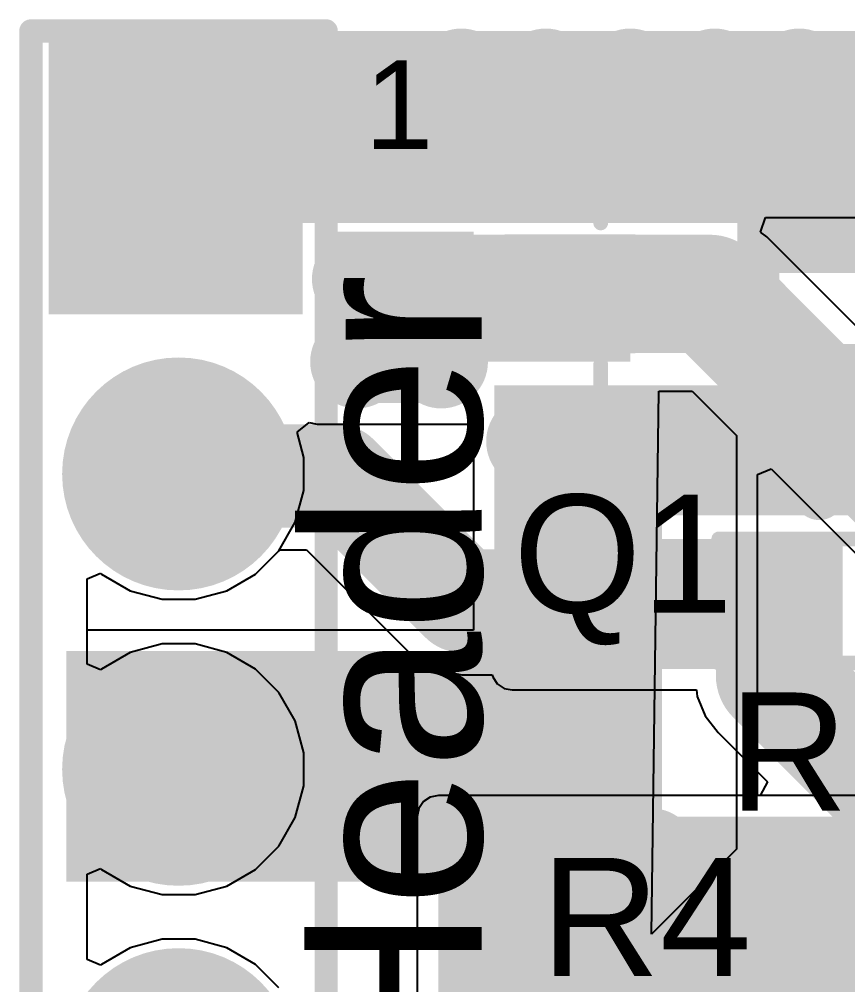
# Model space of a CAD drawing. Header units: millimetres. Extents: x 0.1 to 12.2, y 0.1 to 15.5.
# Drawn here: x 0.08 to 7.2, y 7.24 to 15.54 of the extents above; entities that cross this region are included whole.
import ezdxf

# ---------------------------------------------------------------- set-up
doc = ezdxf.new("R2010")
doc.units = ezdxf.units.MM
for name, color, linetype in [('BottomLayer', 5, 'Continuous'), ('BottomSolder', 6, 'Continuous'), ('MultiLayer', 9, 'Continuous'), ('PadHoleLayer', 156, 'Continuous'), ('TopLayer', 1, 'Continuous'), ('TopOverlay', 2, 'Continuous'), ('TopPaste', 8, 'Continuous'), ('TopSolder', 216, 'Continuous'), ('ViaHoleLayer', 16, 'Continuous')]:
    doc.layers.add(name, color=color, linetype=linetype)
doc.styles.add('Arial', font='', dxfattribs={"height": 0.2})
doc.styles.get('Arial').set_extended_font_data('Arial')

# ---------------------------------------------------------------- blocks, each defined once
blk = doc.blocks.new('VG039NCHXTB202_1')
at = {"layer": 'TopLayer'}
for points in [[(-0.6, 2.225), (0.6, 2.225), (0.6, 1.025), (-0.6, 1.025)], [(-1.6, -1.025), (-0.4, -1.025), (-0.4, -2.225), (-1.6, -2.225)], [(0.4, -1.025), (1.6, -1.025), (1.6, -2.225), (0.4, -2.225)]]:
    blk.add_hatch(color=1, dxfattribs=at).paths.add_polyline_path(points)
at = {"layer": 'TopPaste'}
for points in [[(-0.6, 2.225), (0.6, 2.225), (0.6, 1.025), (-0.6, 1.025)], [(-1.6, -1.025), (-0.4, -1.025), (-0.4, -2.225), (-1.6, -2.225)], [(0.4, -1.025), (1.6, -1.025), (1.6, -2.225), (0.4, -2.225)]]:
    blk.add_hatch(color=8, dxfattribs=at).paths.add_polyline_path(points)
at = {"layer": 'TopSolder'}
for points in [[(-0.7016, 2.3266), (0.7016, 2.3266), (0.7016, 0.9234), (-0.7016, 0.9234)], [(-1.7016, -0.9234), (-0.2984, -0.9234), (-0.2984, -2.3266), (-1.7016, -2.3266)], [(0.2984, -0.9234), (1.7016, -0.9234), (1.7016, -2.3266), (0.2984, -2.3266)]]:
    blk.add_hatch(color=216, dxfattribs=at).paths.add_polyline_path(points)
at = {"layer": 'TopOverlay', "const_width": 0.127}
for points in [[(-1.524, 2.032), (-1.524, -0.6096)], [(-1.524, 2.032), (-0.8178, 2.027)], [(1.524, 2.032), (0.8178, 2.027)], [(1.524, 2.032), (1.524, -0.6096)], [(-0.1778, -1.9812), (0.1778, -1.9812)]]:
    blk.add_lwpolyline(points, dxfattribs=at)
at = {"layer": 'TopOverlay'}
for points, const_width in [([(-1.5557, 2.032, 1), (-1.4923, 2.032, 1)], 0.0635), ([(-1.5557, 2.032, 1), (-1.4923, 2.032, 1)], 0.0635), ([(-0.8496, 2.027, 1), (-0.7861, 2.027, 1)], 0.0635), ([(0.7861, 2.027, 1), (0.8496, 2.027, 1)], 0.0635), ([(1.4923, 2.032, 1), (1.5558, 2.032, 1)], 0.0635), ([(1.4923, 2.032, 1), (1.5558, 2.032, 1)], 0.0635), ([(0.6506, 0, 1), (-0.6506, 0, 1)], 0.127), ([(-0.6823, 0, 1), (-0.6188, 0, 1)], 0.0635), ([(0.6188, 0, 1), (0.6823, 0, 1)], 0.0635), ([(-1.5557, -0.6096, 1), (-1.4923, -0.6096, 1)], 0.0635), ([(1.4923, -0.6096, 1), (1.5558, -0.6096, 1)], 0.0635), ([(-1.8077, -1.8542, 1), (-2.1039, -1.8542, 1)], 0.254), ([(-2.1674, -1.8542, 1), (-2.0404, -1.8542, 1)], 0.127), ([(-1.8712, -1.8542, 1), (-1.7442, -1.8542, 1)], 0.127), ([(-0.2095, -1.9812, 1), (-0.1461, -1.9812, 1)], 0.0635), ([(0.1461, -1.9812, 1), (0.2095, -1.9812, 1)], 0.0635)]:
    blk.add_lwpolyline(points, format="xyb", close=True, dxfattribs=dict(at, const_width=const_width))
blk = doc.blocks.new('RES_0603_5')
at = {"layer": 'TopLayer'}
for points in [[(-0.381, 0.4445), (-0.381, -0.4445), (-1.143, -0.4445), (-1.143, 0.4445)], [(1.143, 0.4445), (1.143, -0.4445), (0.381, -0.4445), (0.381, 0.4445)]]:
    blk.add_hatch(color=1, dxfattribs=at).paths.add_polyline_path(points)
at = {"layer": 'TopPaste'}
for points in [[(-0.381, 0.4445), (-0.381, -0.4445), (-1.143, -0.4445), (-1.143, 0.4445)], [(1.143, 0.4445), (1.143, -0.4445), (0.381, -0.4445), (0.381, 0.4445)]]:
    blk.add_hatch(color=8, dxfattribs=at).paths.add_polyline_path(points)
at = {"layer": 'TopSolder'}
for points in [[(-0.2794, 0.5461), (-0.2794, -0.5461), (-1.2446, -0.5461), (-1.2446, 0.5461)], [(1.2446, 0.5461), (1.2446, -0.5461), (0.2794, -0.5461), (0.2794, 0.5461)]]:
    blk.add_hatch(color=216, dxfattribs=at).paths.add_polyline_path(points)
at = {"layer": 'TopOverlay', "const_width": 0.127}
for points in [[(-1.2446, -0.5334), (-1.2446, 0.5334)], [(-1.2446, 0.5334), (1.2446, 0.5334)], [(1.2446, -0.5334), (1.2446, 0.5334)], [(-1.2446, -0.5334), (1.2446, -0.5334)]]:
    blk.add_lwpolyline(points, dxfattribs=at)
at = {"layer": 'TopOverlay', "const_width": 0.0635}
for points in [[(-1.27635, 0.5334, 1), (-1.21285, 0.5334, 1)], [(-1.27635, 0.5334, 1), (-1.21285, 0.5334, 1)], [(1.21285, 0.5334, 1), (1.27635, 0.5334, 1)], [(1.21285, 0.5334, 1), (1.27635, 0.5334, 1)], [(-1.27635, -0.5334, 1), (-1.21285, -0.5334, 1)], [(-1.27635, -0.5334, 1), (-1.21285, -0.5334, 1)], [(1.21285, -0.5334, 1), (1.27635, -0.5334, 1)], [(1.21285, -0.5334, 1), (1.27635, -0.5334, 1)]]:
    blk.add_lwpolyline(points, format="xyb", close=True, dxfattribs=at)
blk = doc.blocks.new('SOT_23_6')
at = {"layer": 'TopLayer'}
for points in [[(-0.41, 1.46), (0.41, 1.46), (0.41, 0.54), (-0.41, 0.54)], [(-1.36, -0.54), (-0.54, -0.54), (-0.54, -1.46), (-1.36, -1.46)], [(0.54, -0.54), (1.36, -0.54), (1.36, -1.46), (0.54, -1.46)]]:
    blk.add_hatch(color=1, dxfattribs=at).paths.add_polyline_path(points)
at = {"layer": 'TopPaste'}
for points in [[(-0.41, 1.46), (0.41, 1.46), (0.41, 0.54), (-0.41, 0.54)], [(-1.36, -0.54), (-0.54, -0.54), (-0.54, -1.46), (-1.36, -1.46)], [(0.54, -0.54), (1.36, -0.54), (1.36, -1.46), (0.54, -1.46)]]:
    blk.add_hatch(color=8, dxfattribs=at).paths.add_polyline_path(points)
at = {"layer": 'TopSolder'}
for points in [[(-0.5116, 1.5616), (0.5116, 1.5616), (0.5116, 0.4384), (-0.5116, 0.4384)], [(-1.4616, -0.4384), (-0.4384, -0.4384), (-0.4384, -1.5616), (-1.4616, -1.5616)], [(0.4384, -0.4384), (1.4616, -0.4384), (1.4616, -1.5616), (0.4384, -1.5616)]]:
    blk.add_hatch(color=216, dxfattribs=at).paths.add_polyline_path(points)
at = {"layer": 'TopOverlay', "const_width": 0.127}
for points in [[(-1.5494, 0.7366), (-0.6096, 0.7366)], [(-1.5494, 0.7366), (-1.5494, -0.6858)], [(0.6096, 0.7366), (1.5494, 0.7366)], [(1.5494, 0.7366), (1.5494, -0.6858)], [(-0.3302, -0.7366), (0.3302, -0.7366)]]:
    blk.add_lwpolyline(points, dxfattribs=at)
at = {"layer": 'TopOverlay'}
for points, const_width in [([(-1.5812, 0.7366, 1), (-1.5176, 0.7366, 1)], 0.0635), ([(-1.5812, 0.7366, 1), (-1.5176, 0.7366, 1)], 0.0635), ([(-0.6413, 0.7366, 1), (-0.5778, 0.7366, 1)], 0.0635), ([(0.5778, 0.7366, 1), (0.6413, 0.7366, 1)], 0.0635), ([(1.5176, 0.7366, 1), (1.5812, 0.7366, 1)], 0.0635), ([(1.5176, 0.7366, 1), (1.5812, 0.7366, 1)], 0.0635), ([(-1.5812, -0.6858, 1), (-1.5176, -0.6858, 1)], 0.0635), ([(1.5176, -0.6858, 1), (1.5812, -0.6858, 1)], 0.0635), ([(-0.3619, -0.7366, 1), (-0.2984, -0.7366, 1)], 0.0635), ([(0.2984, -0.7366, 1), (0.3619, -0.7366, 1)], 0.0635), ([(-1.6356, -1.143, 1), (-1.8188, -1.143, 1)], 0.254), ([(-1.8823, -1.143, 1), (-1.7553, -1.143, 1)], 0.127), ([(-1.6991, -1.143, 1), (-1.5721, -1.143, 1)], 0.127)]:
    blk.add_lwpolyline(points, format="xyb", close=True, dxfattribs=dict(at, const_width=const_width))
blk = doc.blocks.new('HDR1X6_7')
at = {"layer": 'BottomLayer'}
blk.add_hatch(color=5, dxfattribs=at).paths.add_polyline_path([(-0.9, 0.9), (0.9, 0.9), (0.9, -0.9), (-0.9, -0.9)])
h = blk.add_hatch(color=5, dxfattribs=at)
edge = h.paths.add_edge_path()
edge.add_arc((2.54, 0), 0.9, 0, 360)
h = blk.add_hatch(color=5, dxfattribs=at)
edge = h.paths.add_edge_path()
edge.add_arc((5.08, 0), 0.9, 0, 360)
h = blk.add_hatch(color=5, dxfattribs=at)
edge = h.paths.add_edge_path()
edge.add_arc((7.62, 0), 0.9, 0, 360)
at = {"layer": 'BottomSolder'}
blk.add_hatch(color=6, dxfattribs=at).paths.add_polyline_path([(-1.0016, 1.0016), (1.0016, 1.0016), (1.0016, -1.0016), (-1.0016, -1.0016)])
h = blk.add_hatch(color=6, dxfattribs=at)
edge = h.paths.add_edge_path()
edge.add_arc((2.54, 0), 1.0016, 0, 360)
h = blk.add_hatch(color=6, dxfattribs=at)
edge = h.paths.add_edge_path()
edge.add_arc((5.08, 0), 1.0016, 0, 360)
h = blk.add_hatch(color=6, dxfattribs=at)
edge = h.paths.add_edge_path()
edge.add_arc((7.62, 0), 1.0016, 0, 360)
at = {"layer": 'MultiLayer'}
blk.add_hatch(color=9, dxfattribs=at).paths.add_polyline_path([(-0.9, 0.9), (0.9, 0.9), (0.9, -0.9), (-0.9, -0.9)])
h = blk.add_hatch(color=9, dxfattribs=at)
edge = h.paths.add_edge_path()
edge.add_arc((2.54, 0), 0.9, 0, 360)
h = blk.add_hatch(color=9, dxfattribs=at)
edge = h.paths.add_edge_path()
edge.add_arc((5.08, 0), 0.9, 0, 360)
h = blk.add_hatch(color=9, dxfattribs=at)
edge = h.paths.add_edge_path()
edge.add_arc((7.62, 0), 0.9, 0, 360)
at = {"layer": 'PadHoleLayer'}
h = blk.add_hatch(color=156, dxfattribs=at)
edge = h.paths.add_edge_path()
edge.add_arc((0, 0), 0.45, 0, 360)
h = blk.add_hatch(color=156, dxfattribs=at)
edge = h.paths.add_edge_path()
edge.add_arc((2.54, 0), 0.45, 0, 360)
h = blk.add_hatch(color=156, dxfattribs=at)
edge = h.paths.add_edge_path()
edge.add_arc((5.08, 0), 0.45, 0, 360)
at = {"layer": 'TopLayer'}
blk.add_hatch(color=1, dxfattribs=at).paths.add_polyline_path([(-0.9, 0.9), (0.9, 0.9), (0.9, -0.9), (-0.9, -0.9)])
h = blk.add_hatch(color=1, dxfattribs=at)
edge = h.paths.add_edge_path()
edge.add_arc((2.54, 0), 0.9, 0, 360)
h = blk.add_hatch(color=1, dxfattribs=at)
edge = h.paths.add_edge_path()
edge.add_arc((5.08, 0), 0.9, 0, 360)
h = blk.add_hatch(color=1, dxfattribs=at)
edge = h.paths.add_edge_path()
edge.add_arc((7.62, 0), 0.9, 0, 360)
at = {"layer": 'TopSolder'}
blk.add_hatch(color=216, dxfattribs=at).paths.add_polyline_path([(-1.0016, 1.0016), (1.0016, 1.0016), (1.0016, -1.0016), (-1.0016, -1.0016)])
h = blk.add_hatch(color=216, dxfattribs=at)
edge = h.paths.add_edge_path()
edge.add_arc((2.54, 0), 1.0016, 0, 360)
h = blk.add_hatch(color=216, dxfattribs=at)
edge = h.paths.add_edge_path()
edge.add_arc((5.08, 0), 1.0016, 0, 360)
h = blk.add_hatch(color=216, dxfattribs=at)
edge = h.paths.add_edge_path()
edge.add_arc((7.62, 0), 1.0016, 0, 360)
at = {"layer": 'TopOverlay', "const_width": 0.2}
for points in [[(-1.27, -1.27), (-1.27, 1.27)], [(13.97, 1.27), (-1.27, 1.27)], [(13.97, -1.27), (-1.27, -1.27)]]:
    blk.add_lwpolyline(points, dxfattribs=at)
at = {"layer": 'TopOverlay', "const_width": 0.1}
for points in [[(-1.32, 1.27, 1), (-1.22, 1.27, 1)], [(-1.32, 1.27, 1), (-1.22, 1.27, 1)], [(-1.32, -1.27, 1), (-1.22, -1.27, 1)], [(-1.32, -1.27, 1), (-1.22, -1.27, 1)]]:
    blk.add_lwpolyline(points, format="xyb", close=True, dxfattribs=at)

msp = doc.modelspace()

# ---------------------------------------------------------------- hatches: boundary and pattern name
at = {"layer": 'BottomLayer'}
for points in [[(0.5588, 14.0208), (9.3726, 14.0208), (9.3726, 15.4432), (0.5588, 15.4432)], [(2.6416, 12.2428), (3.9878, 12.2428), (3.9878, 13.716), (2.6416, 13.716)], [(4.1656, 8.3566), (5.6072, 8.3566), (5.6072, 12.3444), (4.1656, 12.3444)], [(0.4826, 8.128), (5.5372, 8.128), (5.5372, 10.1092), (0.4826, 10.1092)], [(3.683, 7.3406), (8.8138, 7.3406), (8.8138, 8.6868), (3.683, 8.6868)]]:
    msp.add_hatch(color=5, dxfattribs=at).paths.add_polyline_path(points)
h = msp.add_hatch(color=5, dxfattribs=at)
edge = h.paths.add_edge_path()
edge.add_arc((3.8811, 15.0622), 0.3, 0, 360)
h = msp.add_hatch(color=5, dxfattribs=at)
edge = h.paths.add_edge_path()
edge.add_arc((4.6076, 15.0622), 0.3, 0, 360)
h = msp.add_hatch(color=5, dxfattribs=at)
edge = h.paths.add_edge_path()
edge.add_arc((5.334, 15.0622), 0.3, 0, 360)
h = msp.add_hatch(color=5, dxfattribs=at)
edge = h.paths.add_edge_path()
edge.add_arc((6.0604, 15.0622), 0.3, 0, 360)
h = msp.add_hatch(color=5, dxfattribs=at)
edge = h.paths.add_edge_path()
edge.add_arc((6.7869, 15.0622), 0.3, 0, 360)
h = msp.add_hatch(color=5, dxfattribs=at)
edge = h.paths.add_edge_path()
edge.add_arc((3.8811, 14.351), 0.3, 0, 360)
h = msp.add_hatch(color=5, dxfattribs=at)
edge = h.paths.add_edge_path()
edge.add_arc((4.6076, 14.351), 0.3, 0, 360)
h = msp.add_hatch(color=5, dxfattribs=at)
edge = h.paths.add_edge_path()
edge.add_arc((5.334, 14.351), 0.3, 0, 360)
h = msp.add_hatch(color=5, dxfattribs=at)
edge = h.paths.add_edge_path()
edge.add_arc((6.0604, 14.351), 0.3, 0, 360)
h = msp.add_hatch(color=5, dxfattribs=at)
edge = h.paths.add_edge_path()
edge.add_arc((2.9972, 13.3096), 0.3, 0, 360)
h = msp.add_hatch(color=5, dxfattribs=at)
edge = h.paths.add_edge_path()
edge.add_arc((3.7084, 13.3096), 0.3, 0, 360)
h = msp.add_hatch(color=5, dxfattribs=at)
edge = h.paths.add_edge_path()
edge.add_arc((2.982, 12.5984), 0.3, 0, 360)
h = msp.add_hatch(color=5, dxfattribs=at)
edge = h.paths.add_edge_path()
edge.add_arc((3.7084, 12.5984), 0.3, 0, 360)
h = msp.add_hatch(color=5, dxfattribs=at)
edge = h.paths.add_edge_path()
edge.add_arc((4.4964, 11.9126), 0.3, 0, 360)
h = msp.add_hatch(color=5, dxfattribs=at)
edge = h.paths.add_edge_path()
edge.add_arc((5.2076, 11.9126), 0.3, 0, 360)
h = msp.add_hatch(color=5, dxfattribs=at)
edge = h.paths.add_edge_path()
edge.add_arc((5.9072, 11.901), 0.3, 0, 360)
h = msp.add_hatch(color=5, dxfattribs=at)
edge = h.paths.add_edge_path()
edge.add_arc((4.0894, 8.3566), 0.3, 0, 360)
h = msp.add_hatch(color=5, dxfattribs=at)
edge = h.paths.add_edge_path()
edge.add_arc((4.8006, 8.3566), 0.3, 0, 360)
h = msp.add_hatch(color=5, dxfattribs=at)
edge = h.paths.add_edge_path()
edge.add_arc((5.5118, 8.3566), 0.3, 0, 360)
h = msp.add_hatch(color=5, dxfattribs=at)
edge = h.paths.add_edge_path()
edge.add_arc((4.0894, 7.6454), 0.3, 0, 360)
h = msp.add_hatch(color=5, dxfattribs=at)
edge = h.paths.add_edge_path()
edge.add_arc((4.8006, 7.6454), 0.3, 0, 360)
h = msp.add_hatch(color=5, dxfattribs=at)
edge = h.paths.add_edge_path()
edge.add_arc((5.5118, 7.6454), 0.3, 0, 360)
h = msp.add_hatch(color=5, dxfattribs=at)
edge = h.paths.add_edge_path()
edge.add_arc((6.223, 7.6454), 0.3, 0, 360)
h = msp.add_hatch(color=5, dxfattribs=at)
edge = h.paths.add_edge_path()
edge.add_arc((6.9342, 7.6454), 0.3, 0, 360)
at = {"layer": 'BottomSolder'}
h = msp.add_hatch(color=6, dxfattribs=at)
edge = h.paths.add_edge_path()
edge.add_arc((3.8811, 15.0622), 0.4016, 0, 360)
h = msp.add_hatch(color=6, dxfattribs=at)
edge = h.paths.add_edge_path()
edge.add_arc((4.6076, 15.0622), 0.4016, 0, 360)
h = msp.add_hatch(color=6, dxfattribs=at)
edge = h.paths.add_edge_path()
edge.add_arc((5.334, 15.0622), 0.4016, 0, 360)
h = msp.add_hatch(color=6, dxfattribs=at)
edge = h.paths.add_edge_path()
edge.add_arc((6.0604, 15.0622), 0.4016, 0, 360)
h = msp.add_hatch(color=6, dxfattribs=at)
edge = h.paths.add_edge_path()
edge.add_arc((6.7869, 15.0622), 0.4016, 0, 360)
h = msp.add_hatch(color=6, dxfattribs=at)
edge = h.paths.add_edge_path()
edge.add_arc((7.5133, 15.0622), 0.4016, 0, 360)
h = msp.add_hatch(color=6, dxfattribs=at)
edge = h.paths.add_edge_path()
edge.add_arc((3.8811, 14.351), 0.4016, 0, 360)
h = msp.add_hatch(color=6, dxfattribs=at)
edge = h.paths.add_edge_path()
edge.add_arc((4.6076, 14.351), 0.4016, 0, 360)
h = msp.add_hatch(color=6, dxfattribs=at)
edge = h.paths.add_edge_path()
edge.add_arc((5.334, 14.351), 0.4016, 0, 360)
h = msp.add_hatch(color=6, dxfattribs=at)
edge = h.paths.add_edge_path()
edge.add_arc((6.0604, 14.351), 0.4016, 0, 360)
h = msp.add_hatch(color=6, dxfattribs=at)
edge = h.paths.add_edge_path()
edge.add_arc((2.9972, 13.3096), 0.4016, 0, 360)
h = msp.add_hatch(color=6, dxfattribs=at)
edge = h.paths.add_edge_path()
edge.add_arc((3.7084, 13.3096), 0.4016, 0, 360)
h = msp.add_hatch(color=6, dxfattribs=at)
edge = h.paths.add_edge_path()
edge.add_arc((2.982, 12.5984), 0.4016, 0, 360)
h = msp.add_hatch(color=6, dxfattribs=at)
edge = h.paths.add_edge_path()
edge.add_arc((3.7084, 12.5984), 0.4016, 0, 360)
h = msp.add_hatch(color=6, dxfattribs=at)
edge = h.paths.add_edge_path()
edge.add_arc((4.4964, 11.9126), 0.4016, 0, 360)
h = msp.add_hatch(color=6, dxfattribs=at)
edge = h.paths.add_edge_path()
edge.add_arc((5.2076, 11.9126), 0.4016, 0, 360)
h = msp.add_hatch(color=6, dxfattribs=at)
edge = h.paths.add_edge_path()
edge.add_arc((5.9072, 11.901), 0.4016, 0, 360)
h = msp.add_hatch(color=6, dxfattribs=at)
edge = h.paths.add_edge_path()
edge.add_arc((4.0894, 8.3566), 0.4016, 0, 360)
h = msp.add_hatch(color=6, dxfattribs=at)
edge = h.paths.add_edge_path()
edge.add_arc((4.8006, 8.3566), 0.4016, 0, 360)
h = msp.add_hatch(color=6, dxfattribs=at)
edge = h.paths.add_edge_path()
edge.add_arc((5.5118, 8.3566), 0.4016, 0, 360)
h = msp.add_hatch(color=6, dxfattribs=at)
edge = h.paths.add_edge_path()
edge.add_arc((4.0894, 7.6454), 0.4016, 0, 360)
h = msp.add_hatch(color=6, dxfattribs=at)
edge = h.paths.add_edge_path()
edge.add_arc((4.8006, 7.6454), 0.4016, 0, 360)
h = msp.add_hatch(color=6, dxfattribs=at)
edge = h.paths.add_edge_path()
edge.add_arc((5.5118, 7.6454), 0.4016, 0, 360)
h = msp.add_hatch(color=6, dxfattribs=at)
edge = h.paths.add_edge_path()
edge.add_arc((6.223, 7.6454), 0.4016, 0, 360)
h = msp.add_hatch(color=6, dxfattribs=at)
edge = h.paths.add_edge_path()
edge.add_arc((6.9342, 7.6454), 0.4016, 0, 360)
at = {"layer": 'TopLayer'}
for points in [[(0.3302, 13.0048), (2.5146, 13.0048), (2.5146, 15.4432), (0.3302, 15.4432)], [(2.4384, 13.7922), (6.604, 13.7922), (6.604, 15.4432), (2.4384, 15.4432)], [(6.2738, 13.3604), (9.2964, 13.3604), (9.2964, 15.4432), (6.2738, 15.4432)], [(3.9878, 13.6144), (2.7432, 13.6144), (2.7432, 12.295), (3.9878, 12.295)], [(5.334, 12.5984), (5.334, 13.6144), (2.7432, 13.6144), (2.7432, 12.5984)], [(6.223, 11.3538), (7.3406, 11.3538), (7.3406, 12.7508), (6.223, 12.7508)], [(7.3406, 11.2776), (7.3406, 12.3952), (4.1656, 12.3952), (4.1656, 11.2776)], [(7.1628, 9.9568), (7.1628, 11.0744), (4.318, 11.0744), (4.318, 9.9568)], [(3.683, 7.1628), (6.4516, 7.1628), (6.4516, 8.6868), (3.683, 8.6868)], [(5.5626, 2.159), (5.5626, 8.6868), (3.683, 8.6868), (3.683, 2.159)], [(4.3434, 5.7912), (8.8138, 5.7912), (8.8138, 8.0264), (4.3434, 8.0264)]]:
    msp.add_hatch(color=1, dxfattribs=at).paths.add_polyline_path(points)
h = msp.add_hatch(color=1, dxfattribs=at)
edge = h.paths.add_edge_path()
edge.add_arc((3.8811, 15.0622), 0.3, 0, 360)
h = msp.add_hatch(color=1, dxfattribs=at)
edge = h.paths.add_edge_path()
edge.add_arc((4.6076, 15.0622), 0.3, 0, 360)
h = msp.add_hatch(color=1, dxfattribs=at)
edge = h.paths.add_edge_path()
edge.add_arc((5.334, 15.0622), 0.3, 0, 360)
h = msp.add_hatch(color=1, dxfattribs=at)
edge = h.paths.add_edge_path()
edge.add_arc((6.0604, 15.0622), 0.3, 0, 360)
h = msp.add_hatch(color=1, dxfattribs=at)
edge = h.paths.add_edge_path()
edge.add_arc((6.7869, 15.0622), 0.3, 0, 360)
h = msp.add_hatch(color=1, dxfattribs=at)
edge = h.paths.add_edge_path()
edge.add_arc((3.8811, 14.351), 0.3, 0, 360)
h = msp.add_hatch(color=1, dxfattribs=at)
edge = h.paths.add_edge_path()
edge.add_arc((4.6076, 14.351), 0.3, 0, 360)
h = msp.add_hatch(color=1, dxfattribs=at)
edge = h.paths.add_edge_path()
edge.add_arc((5.334, 14.351), 0.3, 0, 360)
h = msp.add_hatch(color=1, dxfattribs=at)
edge = h.paths.add_edge_path()
edge.add_arc((6.0604, 14.351), 0.3, 0, 360)
h = msp.add_hatch(color=1, dxfattribs=at)
edge = h.paths.add_edge_path()
edge.add_arc((2.9972, 13.3096), 0.3, 0, 360)
h = msp.add_hatch(color=1, dxfattribs=at)
edge = h.paths.add_edge_path()
edge.add_arc((3.7084, 13.3096), 0.3, 0, 360)
h = msp.add_hatch(color=1, dxfattribs=at)
edge = h.paths.add_edge_path()
edge.add_arc((2.982, 12.5984), 0.3, 0, 360)
h = msp.add_hatch(color=1, dxfattribs=at)
edge = h.paths.add_edge_path()
edge.add_arc((3.7084, 12.5984), 0.3, 0, 360)
h = msp.add_hatch(color=1, dxfattribs=at)
edge = h.paths.add_edge_path()
edge.add_arc((4.4964, 11.9126), 0.3, 0, 360)
h = msp.add_hatch(color=1, dxfattribs=at)
edge = h.paths.add_edge_path()
edge.add_arc((5.2076, 11.9126), 0.3, 0, 360)
h = msp.add_hatch(color=1, dxfattribs=at)
edge = h.paths.add_edge_path()
edge.add_arc((5.9072, 11.901), 0.3, 0, 360)
h = msp.add_hatch(color=1, dxfattribs=at)
edge = h.paths.add_edge_path()
edge.add_arc((4.0894, 8.3566), 0.3, 0, 360)
h = msp.add_hatch(color=1, dxfattribs=at)
edge = h.paths.add_edge_path()
edge.add_arc((4.8006, 8.3566), 0.3, 0, 360)
h = msp.add_hatch(color=1, dxfattribs=at)
edge = h.paths.add_edge_path()
edge.add_arc((5.5118, 8.3566), 0.3, 0, 360)
h = msp.add_hatch(color=1, dxfattribs=at)
edge = h.paths.add_edge_path()
edge.add_arc((4.0894, 7.6454), 0.3, 0, 360)
h = msp.add_hatch(color=1, dxfattribs=at)
edge = h.paths.add_edge_path()
edge.add_arc((4.8006, 7.6454), 0.3, 0, 360)
h = msp.add_hatch(color=1, dxfattribs=at)
edge = h.paths.add_edge_path()
edge.add_arc((5.5118, 7.6454), 0.3, 0, 360)
h = msp.add_hatch(color=1, dxfattribs=at)
edge = h.paths.add_edge_path()
edge.add_arc((6.223, 7.6454), 0.3, 0, 360)
h = msp.add_hatch(color=1, dxfattribs=at)
edge = h.paths.add_edge_path()
edge.add_arc((6.9342, 7.6454), 0.3, 0, 360)
at = {"layer": 'TopSolder'}
h = msp.add_hatch(color=216, dxfattribs=at)
edge = h.paths.add_edge_path()
edge.add_arc((3.8811, 15.0622), 0.4016, 0, 360)
h = msp.add_hatch(color=216, dxfattribs=at)
edge = h.paths.add_edge_path()
edge.add_arc((4.6076, 15.0622), 0.4016, 0, 360)
h = msp.add_hatch(color=216, dxfattribs=at)
edge = h.paths.add_edge_path()
edge.add_arc((5.334, 15.0622), 0.4016, 0, 360)
h = msp.add_hatch(color=216, dxfattribs=at)
edge = h.paths.add_edge_path()
edge.add_arc((6.0604, 15.0622), 0.4016, 0, 360)
h = msp.add_hatch(color=216, dxfattribs=at)
edge = h.paths.add_edge_path()
edge.add_arc((6.7869, 15.0622), 0.4016, 0, 360)
h = msp.add_hatch(color=216, dxfattribs=at)
edge = h.paths.add_edge_path()
edge.add_arc((7.5133, 15.0622), 0.4016, 0, 360)
h = msp.add_hatch(color=216, dxfattribs=at)
edge = h.paths.add_edge_path()
edge.add_arc((3.8811, 14.351), 0.4016, 0, 360)
h = msp.add_hatch(color=216, dxfattribs=at)
edge = h.paths.add_edge_path()
edge.add_arc((4.6076, 14.351), 0.4016, 0, 360)
h = msp.add_hatch(color=216, dxfattribs=at)
edge = h.paths.add_edge_path()
edge.add_arc((5.334, 14.351), 0.4016, 0, 360)
h = msp.add_hatch(color=216, dxfattribs=at)
edge = h.paths.add_edge_path()
edge.add_arc((6.0604, 14.351), 0.4016, 0, 360)
h = msp.add_hatch(color=216, dxfattribs=at)
edge = h.paths.add_edge_path()
edge.add_arc((2.9972, 13.3096), 0.4016, 0, 360)
h = msp.add_hatch(color=216, dxfattribs=at)
edge = h.paths.add_edge_path()
edge.add_arc((3.7084, 13.3096), 0.4016, 0, 360)
h = msp.add_hatch(color=216, dxfattribs=at)
edge = h.paths.add_edge_path()
edge.add_arc((2.982, 12.5984), 0.4016, 0, 360)
h = msp.add_hatch(color=216, dxfattribs=at)
edge = h.paths.add_edge_path()
edge.add_arc((3.7084, 12.5984), 0.4016, 0, 360)
h = msp.add_hatch(color=216, dxfattribs=at)
edge = h.paths.add_edge_path()
edge.add_arc((4.4964, 11.9126), 0.4016, 0, 360)
h = msp.add_hatch(color=216, dxfattribs=at)
edge = h.paths.add_edge_path()
edge.add_arc((5.2076, 11.9126), 0.4016, 0, 360)
h = msp.add_hatch(color=216, dxfattribs=at)
edge = h.paths.add_edge_path()
edge.add_arc((5.9072, 11.901), 0.4016, 0, 360)
h = msp.add_hatch(color=216, dxfattribs=at)
edge = h.paths.add_edge_path()
edge.add_arc((4.0894, 8.3566), 0.4016, 0, 360)
h = msp.add_hatch(color=216, dxfattribs=at)
edge = h.paths.add_edge_path()
edge.add_arc((4.8006, 8.3566), 0.4016, 0, 360)
h = msp.add_hatch(color=216, dxfattribs=at)
edge = h.paths.add_edge_path()
edge.add_arc((5.5118, 8.3566), 0.4016, 0, 360)
h = msp.add_hatch(color=216, dxfattribs=at)
edge = h.paths.add_edge_path()
edge.add_arc((4.0894, 7.6454), 0.4016, 0, 360)
h = msp.add_hatch(color=216, dxfattribs=at)
edge = h.paths.add_edge_path()
edge.add_arc((4.8006, 7.6454), 0.4016, 0, 360)
h = msp.add_hatch(color=216, dxfattribs=at)
edge = h.paths.add_edge_path()
edge.add_arc((5.5118, 7.6454), 0.4016, 0, 360)
h = msp.add_hatch(color=216, dxfattribs=at)
edge = h.paths.add_edge_path()
edge.add_arc((6.223, 7.6454), 0.4016, 0, 360)
h = msp.add_hatch(color=216, dxfattribs=at)
edge = h.paths.add_edge_path()
edge.add_arc((6.9342, 7.6454), 0.4016, 0, 360)
at = {"layer": 'ViaHoleLayer'}
h = msp.add_hatch(color=16, dxfattribs=at)
edge = h.paths.add_edge_path()
edge.add_arc((3.8811, 15.0622), 0.15, 0, 360)
h = msp.add_hatch(color=16, dxfattribs=at)
edge = h.paths.add_edge_path()
edge.add_arc((4.6076, 15.0622), 0.15, 0, 360)
h = msp.add_hatch(color=16, dxfattribs=at)
edge = h.paths.add_edge_path()
edge.add_arc((5.334, 15.0622), 0.15, 0, 360)
h = msp.add_hatch(color=16, dxfattribs=at)
edge = h.paths.add_edge_path()
edge.add_arc((6.0604, 15.0622), 0.15, 0, 360)
h = msp.add_hatch(color=16, dxfattribs=at)
edge = h.paths.add_edge_path()
edge.add_arc((6.7869, 15.0622), 0.15, 0, 360)
h = msp.add_hatch(color=16, dxfattribs=at)
edge = h.paths.add_edge_path()
edge.add_arc((3.8811, 14.351), 0.15, 0, 360)
h = msp.add_hatch(color=16, dxfattribs=at)
edge = h.paths.add_edge_path()
edge.add_arc((4.6076, 14.351), 0.15, 0, 360)
h = msp.add_hatch(color=16, dxfattribs=at)
edge = h.paths.add_edge_path()
edge.add_arc((5.334, 14.351), 0.15, 0, 360)
h = msp.add_hatch(color=16, dxfattribs=at)
edge = h.paths.add_edge_path()
edge.add_arc((6.0604, 14.351), 0.15, 0, 360)
h = msp.add_hatch(color=16, dxfattribs=at)
edge = h.paths.add_edge_path()
edge.add_arc((2.9972, 13.3096), 0.15, 0, 360)
h = msp.add_hatch(color=16, dxfattribs=at)
edge = h.paths.add_edge_path()
edge.add_arc((3.7084, 13.3096), 0.15, 0, 360)
h = msp.add_hatch(color=16, dxfattribs=at)
edge = h.paths.add_edge_path()
edge.add_arc((2.982, 12.5984), 0.15, 0, 360)
h = msp.add_hatch(color=16, dxfattribs=at)
edge = h.paths.add_edge_path()
edge.add_arc((3.7084, 12.5984), 0.15, 0, 360)
h = msp.add_hatch(color=16, dxfattribs=at)
edge = h.paths.add_edge_path()
edge.add_arc((4.4964, 11.9126), 0.15, 0, 360)
h = msp.add_hatch(color=16, dxfattribs=at)
edge = h.paths.add_edge_path()
edge.add_arc((5.2076, 11.9126), 0.15, 0, 360)
h = msp.add_hatch(color=16, dxfattribs=at)
edge = h.paths.add_edge_path()
edge.add_arc((5.9072, 11.901), 0.15, 0, 360)
h = msp.add_hatch(color=16, dxfattribs=at)
edge = h.paths.add_edge_path()
edge.add_arc((4.0894, 8.3566), 0.15, 0, 360)
h = msp.add_hatch(color=16, dxfattribs=at)
edge = h.paths.add_edge_path()
edge.add_arc((4.8006, 8.3566), 0.15, 0, 360)
h = msp.add_hatch(color=16, dxfattribs=at)
edge = h.paths.add_edge_path()
edge.add_arc((5.5118, 8.3566), 0.15, 0, 360)
h = msp.add_hatch(color=16, dxfattribs=at)
edge = h.paths.add_edge_path()
edge.add_arc((4.0894, 7.6454), 0.15, 0, 360)
h = msp.add_hatch(color=16, dxfattribs=at)
edge = h.paths.add_edge_path()
edge.add_arc((4.8006, 7.6454), 0.15, 0, 360)
h = msp.add_hatch(color=16, dxfattribs=at)
edge = h.paths.add_edge_path()
edge.add_arc((5.5118, 7.6454), 0.15, 0, 360)
h = msp.add_hatch(color=16, dxfattribs=at)
edge = h.paths.add_edge_path()
edge.add_arc((6.223, 7.6454), 0.15, 0, 360)
h = msp.add_hatch(color=16, dxfattribs=at)
edge = h.paths.add_edge_path()
edge.add_arc((6.9342, 7.6454), 0.15, 0, 360)

# ---------------------------------------------------------------- linework, layer by layer
at = {"layer": 'BottomLayer'}
for p, q in [((6.4558, 13.7125), (6.4989, 13.8395)), ((6.4989, 13.8395), (8.2769, 13.8395)), ((6.5089, 13.6717), (6.4558, 13.7125)), ((8.1753, 12.0053), (6.5089, 13.6717)), ((5.5173, 7.6763), (5.5805, 12.3444)), ((5.5805, 12.3444), (5.8674, 12.3444)), ((5.8674, 12.3444), (6.2484, 11.9634)), ((2.4673, 11.9927), (2.5722, 12.0753)), ((2.5722, 12.0753), (2.6416, 12.0615)), ((2.6416, 12.0615), (3.9843, 12.0615)), ((3.9843, 12.0615), (3.9843, 10.2905)), ((2.5256, 11.7751), (2.4673, 11.9927)), ((6.2484, 11.9634), (6.2484, 8.4074)), ((2.5256, 11.4913), (2.5256, 11.7751)), ((6.4297, 11.6286), (6.547, 11.6772)), ((6.4297, 8.8681), (6.4297, 11.6286)), ((6.547, 11.6772), (7.2933, 10.9309)), ((2.4521, 11.2172), (2.5256, 11.4913)), ((2.3103, 10.9714), (2.4521, 11.2172)), ((2.1096, 10.7707), (2.3103, 10.9714)), ((0.6604, 10.7304), (0.7777, 10.779)), ((0.6604, 10.2905), (0.6604, 10.7304)), ((0.7777, 10.779), (0.786, 10.7707)), ((0.786, 10.7707), (1.0318, 10.6289)), ((1.8638, 10.6289), (2.1096, 10.7707)), ((1.0318, 10.6289), (1.3059, 10.5554)), ((1.5897, 10.5554), (1.8638, 10.6289)), ((1.3059, 10.5554), (1.5897, 10.5554)), ((3.9843, 10.2905), (0.6604, 10.2905)), ((8.8138, 8.8681), (6.4297, 8.8681)), ((6.2484, 8.4074), (5.5173, 7.6763))]:
    msp.add_line(p, q, dxfattribs=at)
for points, const_width in [([(1.4478, 14.1732), (1.4732, 14.1986)], 0.635), ([(1.4478, 14.1732), (1.7091, 13.9119)], 0.635), ([(1.4732, 14.1986), (1.7091, 14.1986)], 0.635), ([(3.175, 13.1826), (3.8862, 13.1826)], 1.016), ([(3.8862, 13.1826), (6.0198, 13.1826)], 1.016), ([(6.0198, 13.1826), (7.7978, 11.4046)], 1.016)]:
    msp.add_lwpolyline(points, dxfattribs=dict(at, const_width=const_width))
for points, const_width in [([(1.2891, 14.1732, 1), (1.6065, 14.1732, 1)], 0.3175), ([(1.2891, 14.1732, 1), (1.6065, 14.1732, 1)], 0.3175), ([(1.3144, 14.1986, 1), (1.632, 14.1986, 1)], 0.3175), ([(1.3144, 14.1986, 1), (1.632, 14.1986, 1)], 0.3175), ([(1.5504, 14.1986, 1), (1.8679, 14.1986, 1)], 0.3175), ([(1.5504, 13.9119, 1), (1.8679, 13.9119, 1)], 0.3175), ([(2.921, 13.1826, 1), (3.429, 13.1826, 1)], 0.508), ([(3.6322, 13.1826, 1), (4.1402, 13.1826, 1)], 0.508), ([(3.6322, 13.1826, 1), (4.1402, 13.1826, 1)], 0.508), ([(5.7658, 13.1826, 1), (6.2738, 13.1826, 1)], 0.508), ([(5.7658, 13.1826, 1), (6.2738, 13.1826, 1)], 0.508)]:
    msp.add_lwpolyline(points, format="xyb", close=True, dxfattribs=dict(at, const_width=const_width))
at = {"layer": 'TopLayer'}
for p, q in [((2.1096, 10.7707), (2.3103, 10.9714)), ((2.3103, 10.9714), (2.3161, 10.9815)), ((2.3161, 10.9815), (2.5484, 10.9815)), ((2.5484, 10.9815), (3.4375, 10.0923)), ((0.6604, 10.7304), (0.7777, 10.779)), ((0.6604, 9.996), (0.6604, 10.7304)), ((0.7777, 10.779), (0.786, 10.7707)), ((0.786, 10.7707), (1.0318, 10.6289)), ((1.8638, 10.6289), (2.1096, 10.7707)), ((1.0318, 10.6289), (1.3059, 10.5554)), ((1.5897, 10.5554), (1.8638, 10.6289)), ((1.3059, 10.5554), (1.5897, 10.5554)), ((1.3059, 10.171), (1.0318, 10.0975)), ((1.5897, 10.171), (1.3059, 10.171)), ((1.8638, 10.0975), (1.5897, 10.171)), ((1.0318, 10.0975), (0.786, 9.9557)), ((2.1096, 9.9557), (1.8638, 10.0975)), ((3.4375, 10.0923), (3.6434, 9.9548)), ((0.7777, 9.9474), (0.6604, 9.996)), ((0.786, 9.9557), (0.7777, 9.9474)), ((2.3103, 9.755), (2.1096, 9.9557)), ((3.6434, 9.9548), (3.8862, 9.9065)), ((3.8862, 9.9065), (4.1467, 9.9065)), ((4.1467, 9.9065), (4.1505, 9.8874)), ((4.1505, 9.8874), (4.1898, 9.8286)), ((4.1898, 9.8286), (4.2486, 9.7893)), ((2.4521, 9.5092), (2.3103, 9.755)), ((4.2486, 9.7893), (4.318, 9.7755)), ((4.318, 9.7755), (5.9032, 9.7755)), ((5.9032, 9.7755), (5.9105, 9.7205)), ((5.9105, 9.7205), (5.9796, 9.5537)), ((5.9796, 9.5537), (6.0895, 9.4104)), ((2.5256, 9.2351), (2.4521, 9.5092)), ((6.0895, 9.4104), (6.5149, 8.985)), ((2.5256, 8.9513), (2.5256, 9.2351)), ((6.5149, 8.985), (6.4524, 8.8679)), ((2.4521, 8.6772), (2.5256, 8.9513)), ((3.5548, 8.815), (3.5155, 8.7562)), ((3.6136, 8.8543), (3.5548, 8.815)), ((3.683, 8.8681), (3.6136, 8.8543)), ((6.4516, 8.8681), (3.683, 8.8681)), ((6.4524, 8.8679), (6.4516, 8.8681)), ((3.5155, 8.7562), (3.5017, 8.6868)), ((2.3103, 8.4314), (2.4521, 8.6772)), ((3.5017, 8.6868), (3.5017, 7.1628)), ((2.1096, 8.2307), (2.3103, 8.4314)), ((0.6604, 8.1904), (0.7777, 8.239)), ((0.7777, 8.239), (0.786, 8.2307)), ((0.786, 8.2307), (1.0318, 8.0889)), ((1.8638, 8.0889), (2.1096, 8.2307)), ((0.6604, 7.456), (0.6604, 8.1904)), ((1.0318, 8.0889), (1.3059, 8.0154)), ((1.5897, 8.0154), (1.8638, 8.0889)), ((1.3059, 8.0154), (1.5897, 8.0154)), ((1.0318, 7.5575), (0.786, 7.4157)), ((1.3059, 7.631), (1.0318, 7.5575)), ((1.5897, 7.631), (1.3059, 7.631)), ((1.8638, 7.5575), (1.5897, 7.631)), ((2.1096, 7.4157), (1.8638, 7.5575)), ((0.7777, 7.4074), (0.6604, 7.456)), ((0.786, 7.4157), (0.7777, 7.4074)), ((2.3103, 7.215), (2.1096, 7.4157))]:
    msp.add_line(p, q, dxfattribs=at)
for points, const_width in [([(6.7648, 14.1732), (6.8791, 14.0589)], 0.635), ([(6.8791, 14.0589), (8.1026, 14.0589)], 0.635), ([(4.7912, 13.208), (4.8166, 13.1826)], 0.635), ([(4.7912, 13.1572), (4.8166, 13.1826)], 0.635), ([(1.4478, 11.6332), (1.465, 11.616)], 0.889), ([(1.465, 11.616), (2.8112, 11.616)], 0.889), ([(2.8112, 11.616), (3.8862, 10.541)], 0.889), ([(6.5786, 9.8995), (6.5786, 10.541)], 1.016), ([(3.8862, 10.541), (6.5786, 10.541)], 0.889), ([(6.5786, 9.8995), (7.5373, 8.9408)], 1.016), ([(7.5373, 8.9408), (10.033, 8.9408)], 1.016)]:
    msp.add_lwpolyline(points, dxfattribs=dict(at, const_width=const_width))
for points, const_width in [([(6.6061, 14.1732, 1), (6.9236, 14.1732, 1)], 0.3175), ([(6.7204, 14.0589, 1), (7.0379, 14.0589, 1)], 0.3175), ([(6.7204, 14.0589, 1), (7.0379, 14.0589, 1)], 0.3175), ([(4.6324, 13.208, 1), (4.9499, 13.208, 1)], 0.3175), ([(4.6324, 13.1572, 1), (4.9499, 13.1572, 1)], 0.3175), ([(4.6578, 13.1826, 1), (4.9753, 13.1826, 1)], 0.3175), ([(4.6578, 13.1826, 1), (4.9753, 13.1826, 1)], 0.3175), ([(1.2255, 11.6332, 1), (1.6701, 11.6332, 1)], 0.4445), ([(1.2428, 11.616, 1), (1.6873, 11.616, 1)], 0.4445), ([(1.2428, 11.616, 1), (1.6873, 11.616, 1)], 0.4445), ([(2.589, 11.616, 1), (3.0335, 11.616, 1)], 0.4445), ([(2.589, 11.616, 1), (3.0335, 11.616, 1)], 0.4445), ([(6.3246, 10.541, 1), (6.8326, 10.541, 1)], 0.508), ([(3.664, 10.541, 1), (4.1085, 10.541, 1)], 0.4445), ([(3.664, 10.541, 1), (4.1085, 10.541, 1)], 0.4445), ([(6.3563, 10.541, 1), (6.8008, 10.541, 1)], 0.4445), ([(6.3246, 9.8995, 1), (6.8326, 9.8995, 1)], 0.508), ([(6.3246, 9.8995, 1), (6.8326, 9.8995, 1)], 0.508), ([(7.2833, 8.9408, 1), (7.7913, 8.9408, 1)], 0.508), ([(7.2833, 8.9408, 1), (7.7913, 8.9408, 1)], 0.508)]:
    msp.add_lwpolyline(points, format="xyb", close=True, dxfattribs=dict(at, const_width=const_width))

# ---------------------------------------------------------------- block references
for name, p, rotation in [('HDR1X6_7', (1.4478, 14.1732), 270), ('SOT_23_6', (5.8166, 13.1826), 90), ('VG039NCHXTB202_1', (6.5786, 5.6134), 90)]:
    msp.add_blockref(name, p, dxfattribs=dict(rotation=rotation))
msp.add_blockref('RES_0603_5', (7.3406, 10.541))

# ---------------------------------------------------------------- texts
at = {"layer": 'TopOverlay', "style": 'Arial'}
for s, height, p in [('1', 0.762, (3.048, 14.4272)), ('Q1', 1.016, (4.3267, 10.4396)), ('R1', 1.016, (6.1809, 8.7378)), ('R4', 1.016, (4.5638, 7.3154))]:
    msp.add_text(s, height=height, dxfattribs=at).set_placement(p)
msp.add_text('TDS Header', height=1.524, rotation=90, dxfattribs=at).set_placement((4.0548, 1.524))

doc.saveas('drawing.dxf')
